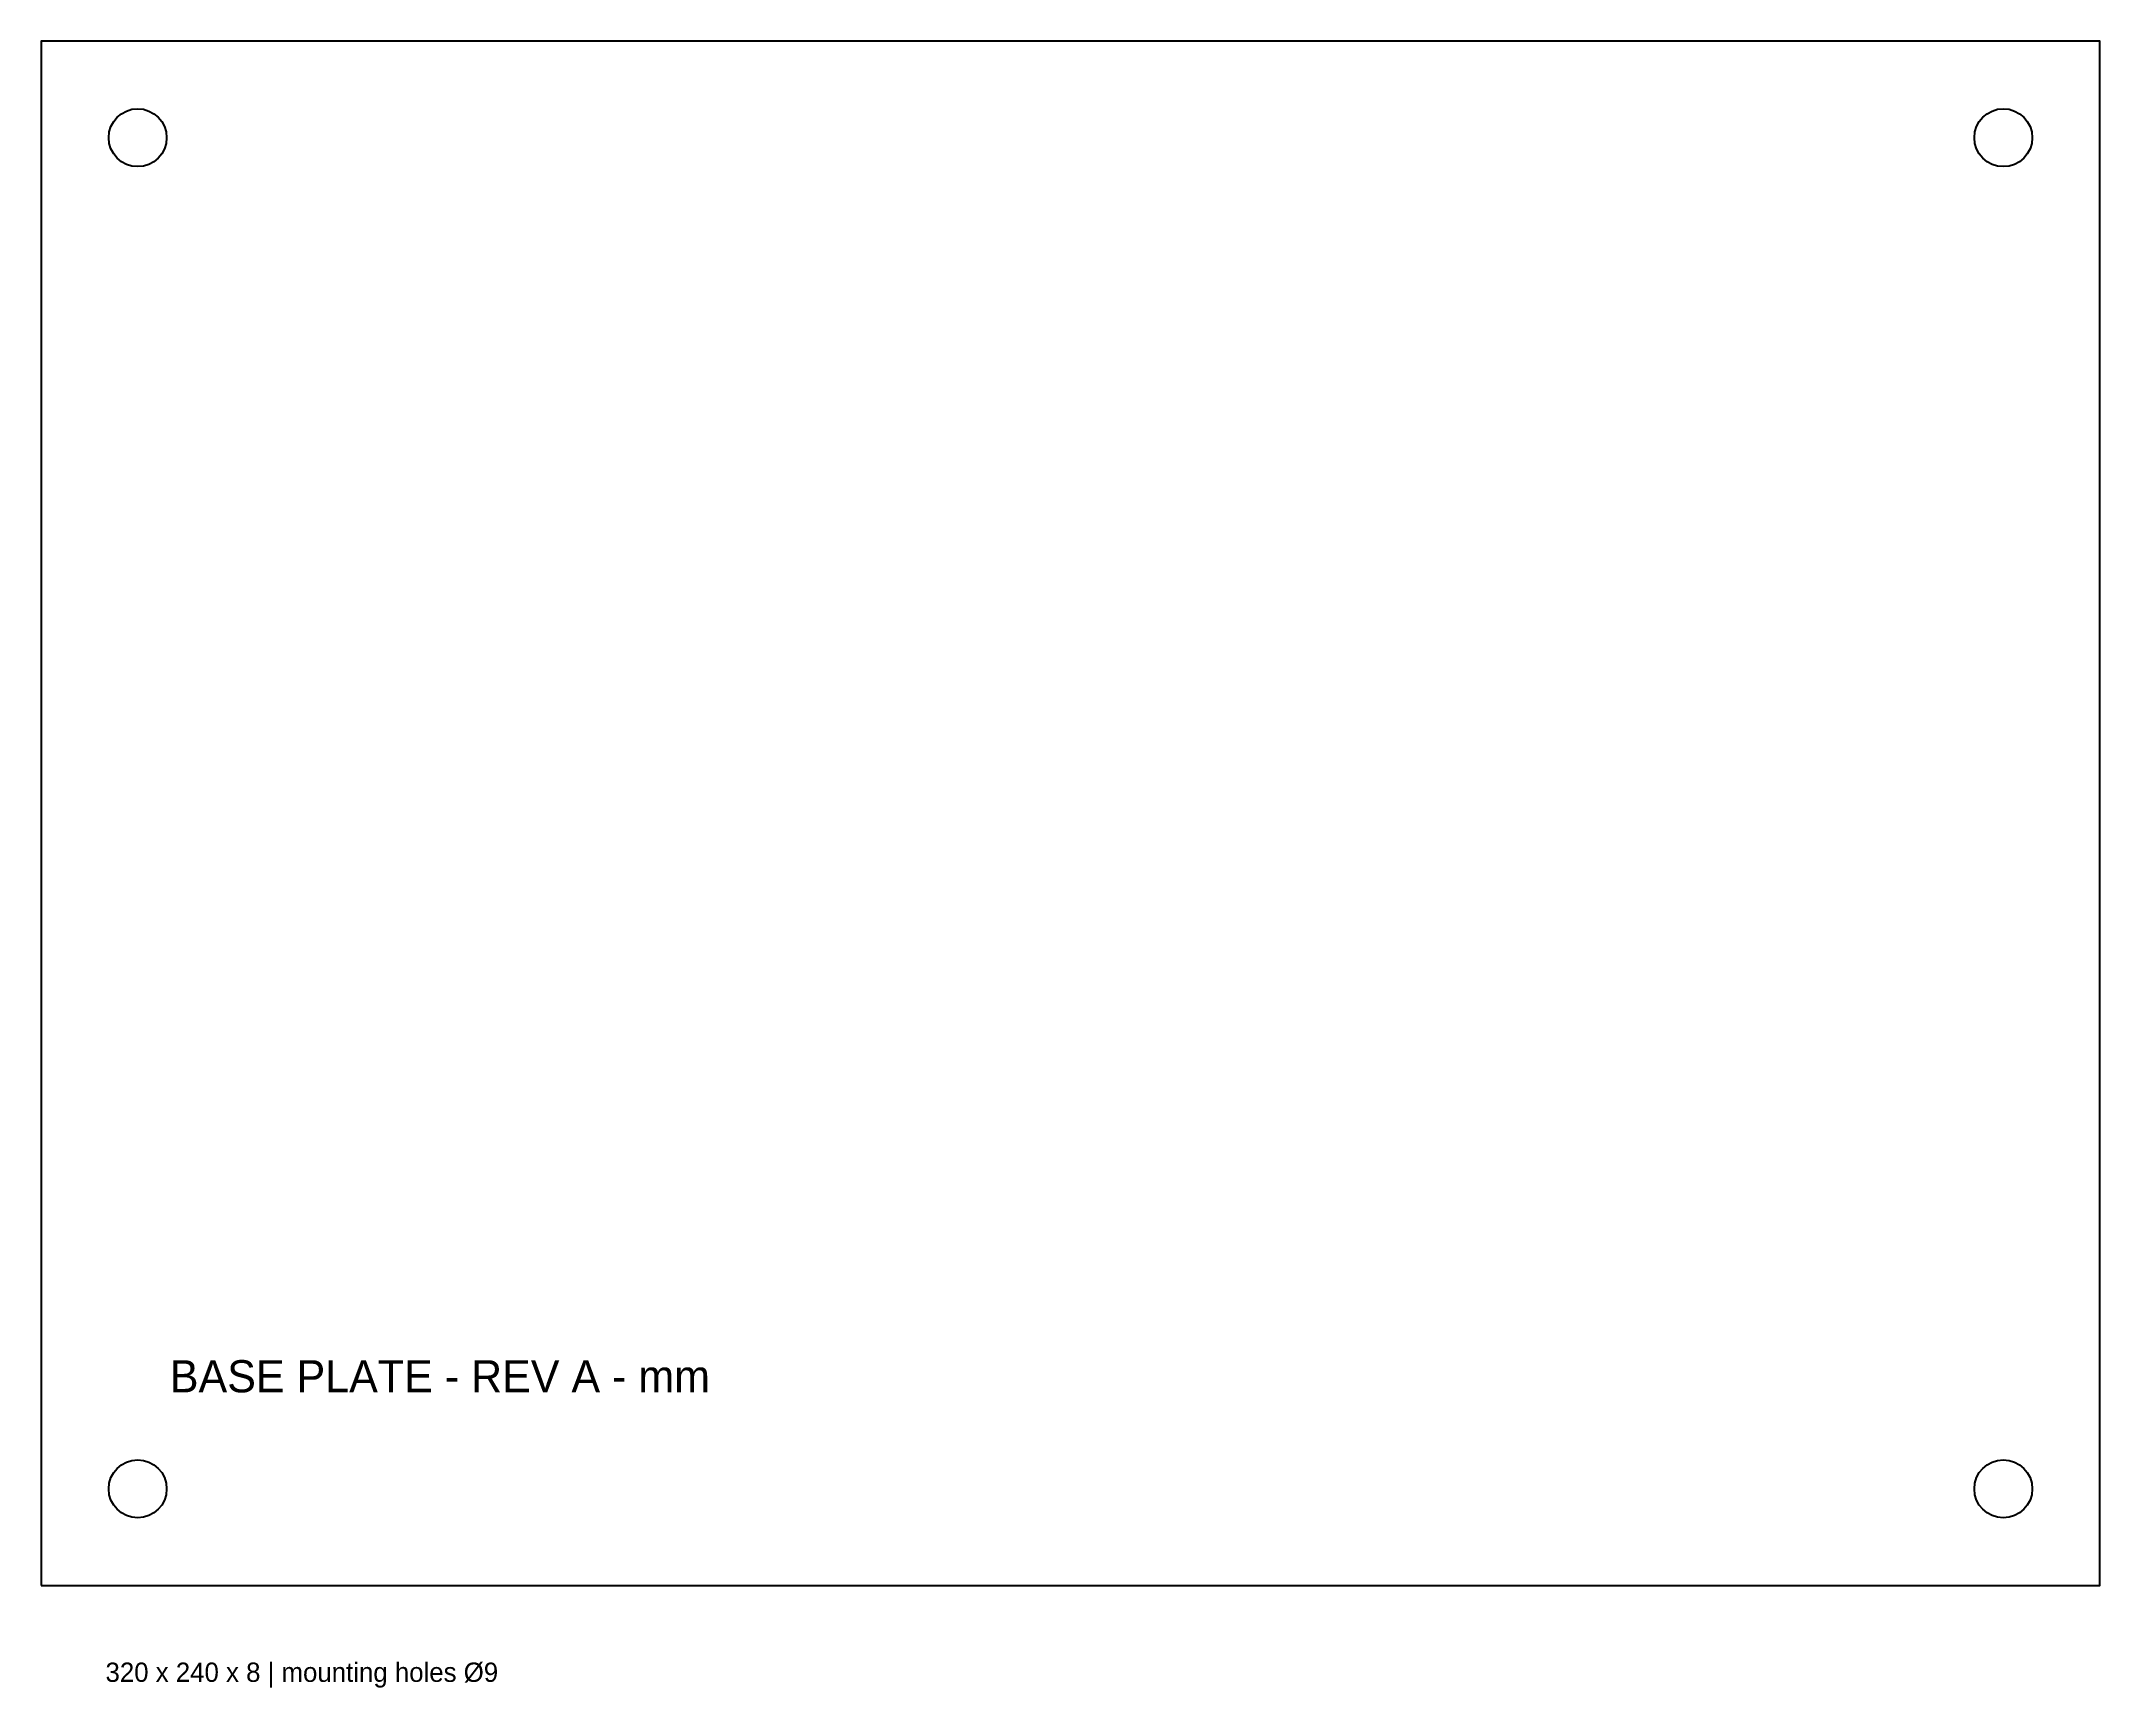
# Model space of a CAD drawing. Header units: millimetres. Extents: x -160 to 160, y -136 to 120.
import ezdxf

# ---------------------------------------------------------------- set-up
doc = ezdxf.new("R2010")
doc.units = ezdxf.units.MM
doc.layers.add('OUTLINE', color=7, linetype='Continuous')
doc.layers.add('TEXT', color=1, linetype='Continuous')

msp = doc.modelspace()

# ---------------------------------------------------------------- linework, layer by layer
at = {"layer": 'OUTLINE'}
msp.add_lwpolyline([(-160, -120), (160, -120), (160, 120), (-160, 120)], close=True, dxfattribs=at)
for centre in [(-145, 105), (145, 105), (-145, -105), (145, -105)]:
    msp.add_circle(centre, 4.5, dxfattribs=at)

# ---------------------------------------------------------------- texts
at = {"layer": 'TEXT'}
for s, height, p in [('BASE PLATE - REV A - mm', 5, (-140, -90)), ('320 x 240 x 8 | mounting holes Ø9', 3, (-150, -135))]:
    msp.add_text(s, height=height, dxfattribs=at).set_placement(p)

doc.saveas('drawing.dxf')
